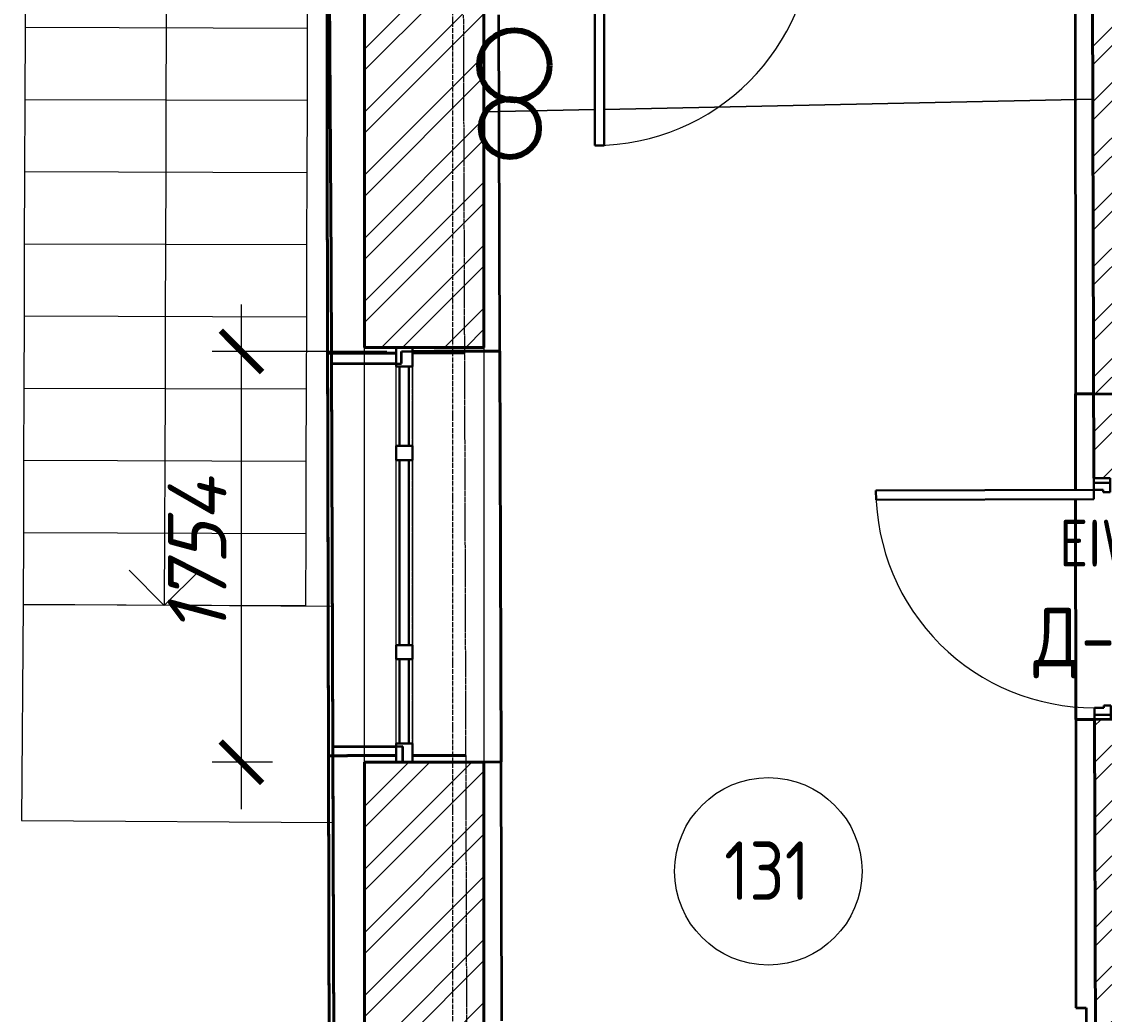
# Model space of a CAD drawing. Header units: millimetres. Extents: x 749182 to 2267578, y 70462 to 311449.
# Drawn here: x 2002790 to 2007412, y 104598 to 108835 of the extents above; entities that cross this region are included whole.
import ezdxf

# ---------------------------------------------------------------- set-up
doc = ezdxf.new("R2010")
doc.units = ezdxf.units.MM
for name, pattern in [('ADSK_Линия сетки', [25, 20, -2.5, 0, -2.5]), ('ADSK_Сверху', [4.5, 3, -1.5]), ('осеваяX2', [4, 2.5, -0.5, 0.5, -0.5])]:
    doc.linetypes.add(name, pattern=pattern)
doc.layers.get('Defpoints').update_dxf_attribs({"color": 255})
for name, color, linetype, lineweight in [('_ Окна', 7, 'Continuous', 30), ('Витраж', 7, 'Continuous', 9), ('Двери', 7, 'Continuous', 20), ('Лестницы', 7, 'Continuous', 18), ('Марки дверей', 7, 'Continuous', 20), ('Марки помещений', 7, 'Continuous', 20), ('Окна', 7, 'Continuous', 18), ('Оси', 165, 'осеваяX2', 13), ('Панели витража', 7, 'Continuous', 9), ('Перекрытие', 7, 'Continuous', 18), ('размеры', 7, 'Continuous', 9), ('Стены', 184, 'Continuous', 40), ('Стены внутренние', 7, 'Continuous', 18), ('Стены наружные', 7, 'Continuous', 18), ('Стены разрез', 7, 'Continuous', 35), ('стояки', 7, 'Continuous', 9), ('Стрелки вверх', 7, 'Continuous', 18)]:
    doc.layers.add(name, color=color, linetype=linetype, lineweight=lineweight)
doc.layers.add('планы со стояками отопление_dwg', color=7, linetype='Continuous', lineweight=9, true_color=0x767676)
doc.styles.add('GOST Common_1', font='GOST_Common.ttf', dxfattribs={"width": 0.9, "height": 250})
doc.styles.add('GOST Common_2', font='GOST_Common.ttf', dxfattribs={"width": 0.9, "height": 200})
doc.styles.add('М2', font='isocpeui.ttf')
doc.dimstyles.new('SPDS 1_100', dxfattribs={"dimscale": 100, "dimtxt": 2.5, "dimasz": 1.77, "dimexe": 1.25, "dimexo": 0.625, "dimtad": 1, "dimdec": 0, "dimrnd": 0.001, "dimzin": 9, "dimtxsty": 'М2', "dimblk": 'ARCHTICK', "dimcen": 2.5, "dimdle": 2, "dimclrt": 256, "dimadec": 0, "dimazin": 2, "dimtfac": 0.75, "dimtdec": 0, "dimtmove": 1, "dimatfit": 3, "dimfxl": 0, "dimtolj": 1, "dimlwd": 9, "dimlwe": 9, "dimarcsym": 0})
pattern_1 = [(45, (1958220.23, 75616.62), (-117.8655, 117.8655), []), (45, (1958298.8, 75616.62), (-117.8655, 117.8655), [])]

# ---------------------------------------------------------------- blocks, each defined once
blk = doc.blocks.new('Существующие стены 2 этаж - Существующие стены 2 этаж-699583-01 План 1-го этажа маркировочный')
at = {"layer": 'Стены', "color": 254, "linetype": 'ADSK_Сверху', "true_color": 0xe8c5d7}
for p, q in [((45874.2, 32460.1), (45863.6, 43954.5)), ((45872.6, 34131.4), (45874.2, 32460.1)), ((45874.2, 32460.1), (45875.6, 31803.6)), ((45899.7, 21080), (45874.2, 32460.1)), ((45875.6, 31803.6), (46168.2, 31804.2)), ((46168.2, 31804.2), (45875.6, 31803.6)), ((45875.6, 31803.6), (45879.5, 30085.5)), ((45875.6, 31803.6), (45879.5, 30085.5)), ((45879.5, 30085.5), (45875.6, 31803.6)), ((46238.2, 31804.4), (46307.1, 31804.6)), ((46307.1, 31804.6), (46238.2, 31804.4)), ((46307.1, 31804.6), (46461.1, 31805.2)), ((46461.1, 31805.2), (46307.1, 31804.6)), ((46168.2, 30086.2), (45879.5, 30085.5)), ((45879.5, 30085.5), (46168.2, 30086.2)), ((45879.5, 30085.5), (45884.7, 27764.7)), ((46314.2, 30086.5), (46238.2, 30086.3)), ((46238.2, 30086.3), (46314.2, 30086.5)), ((46466.6, 30087.1), (46314.2, 30086.5)), ((46314.2, 30086.5), (46466.6, 30087.1))]:
    blk.add_line(p, q, dxfattribs=at)
blk = doc.blocks.new('Прямоугольный импост - 70х20_60мм-1425107-01 План 1-го этажа маркировочный')
at = {"layer": 'Витраж', "color": 253, "linetype": 'ADSK_Сверху', "true_color": 0xaaaaaa}
for p, q in [((46238.2, 23889.2), (46168.2, 23889.2)), ((46168.2, 23809.2), (46168.2, 23889.2)), ((46238.2, 23809.2), (46238.2, 23889.2)), ((46168.2, 23439.2), (46168.2, 23469.2)), ((46238.2, 23439.2), (46238.2, 23469.2))]:
    blk.add_line(p, q, dxfattribs=at)
blk = doc.blocks.new('Прямоугольный импост - 70х20_60мм-1440289-01 План 1-го этажа маркировочный')
at = {"layer": 'Витраж', "color": 253, "linetype": 'ADSK_Сверху', "true_color": 0xaaaaaa}
for p, q in [((-80, 35), (0, 35)), ((0, 35), (0, -35)), ((0, -35), (-80, -35))]:
    blk.add_line(p, q, dxfattribs=at)
blk = doc.blocks.new('Прямоугольный импост - 70х20_60мм-1440290-01 План 1-го этажа маркировочный')
at = {"layer": 'Витраж', "color": 253, "linetype": 'ADSK_Сверху', "true_color": 0xaaaaaa}
for p, q in [((0, 35), (-80, 35)), ((0, -35), (0, 35)), ((-80, -35), (0, -35))]:
    blk.add_line(p, q, dxfattribs=at)
blk = doc.blocks.new('Прямоугольный импост - 70х20_60мм-1243038-01 План 1-го этажа маркировочный')
at = {"layer": 'Витраж', "color": 253, "linetype": 'ADSK_Сверху', "true_color": 0xaaaaaa}
for p, q in [((46168.2, 23409.2), (46168.2, 23439.2)), ((46238.2, 23409.2), (46238.2, 23439.2)), ((46168.2, 22589.2), (46168.2, 22619.2)), ((46238.2, 22589.2), (46238.2, 22619.2))]:
    blk.add_line(p, q, dxfattribs=at)
blk = doc.blocks.new('Прямоугольный импост - 70х20_60мм-1225113-01 План 1-го этажа маркировочный')
at = {"layer": 'Витраж', "color": 253, "linetype": 'ADSK_Сверху', "true_color": 0xaaaaaa}
for p, q in [((-6006, 10091.9), (-6006, 10121.9)), ((-5936, 10091.9), (-5936, 10121.9)), ((-6006, 9651.9), (-6006, 9731.9)), ((-5936, 9651.9), (-5936, 9731.9)), ((-6006, 9651.9), (-5936, 9651.9))]:
    blk.add_line(p, q, dxfattribs=at)
blk = doc.blocks.new('Прямоугольный импост - 70х60мм-1440287-01 План 1-го этажа маркировочный')
at = {"layer": 'Витраж', "color": 253, "linetype": 'ADSK_Сверху', "true_color": 0xaaaaaa}
for p, q in [((-30, 35), (30, 35)), ((30, -35), (-30, -35))]:
    blk.add_line(p, q, dxfattribs=at)
blk = doc.blocks.new('Прямоугольный импост - 70х60мм-1425109-01 План 1-го этажа маркировочный')
at = {"layer": 'Витраж', "color": 253, "linetype": 'ADSK_Сверху', "true_color": 0xaaaaaa}
for p, q in [((46238.2, 23809.2), (46168.2, 23809.2)), ((46168.2, 23469.2), (46168.2, 23809.2)), ((46238.2, 23469.2), (46238.2, 23809.2)), ((46168.2, 23469.2), (46238.2, 23469.2))]:
    blk.add_line(p, q, dxfattribs=at)
blk = doc.blocks.new('Прямоугольный импост - 70х60мм-1225009-01 План 1-го этажа маркировочный')
at = {"layer": 'Витраж', "color": 253, "linetype": 'ADSK_Сверху', "true_color": 0xaaaaaa}
for p, q in [((-5936, 11391.9), (-6006, 11391.9)), ((-6006, 11031.9), (-6006, 11391.9)), ((-5936, 11031.9), (-5936, 11391.9)), ((-6006, 11031.9), (-5936, 11031.9))]:
    blk.add_line(p, q, dxfattribs=at)
blk = doc.blocks.new('Прямоугольный импост - 70х60мм-1243040-01 План 1-го этажа маркировочный')
at = {"layer": 'Витраж', "color": 253, "linetype": 'ADSK_Сверху', "true_color": 0xaaaaaa}
for p, q in [((46238.2, 23409.2), (46168.2, 23409.2)), ((46168.2, 22619.2), (46168.2, 23409.2)), ((46238.2, 22619.2), (46238.2, 23409.2)), ((46168.2, 22619.2), (46238.2, 22619.2))]:
    blk.add_line(p, q, dxfattribs=at)
blk = doc.blocks.new('Существующие стены 1 эт - Существующие стены 1 эт-653793-01 План 1-го этажа маркировочный')
at = {"layer": 'Стены'}
for p, q in [((45890.9, 32185), (45825.2, 43935.3)), ((45930.2, 21076.8), (45890.9, 32185)), ((46331.1, 31811.7), (46238.2, 31811.4)), ((46611.1, 31812.6), (46331.1, 31811.7)), ((46611.1, 31812.6), (46616.7, 30058.8)), ((46168.2, 31758.9), (45892.4, 31757.9)), ((45898.2, 30124), (45892.4, 31757.9)), ((49069.1, 31220), (49068.8, 31630.5)), ((49068.8, 31630.5), (49145.7, 31630.2)), ((49069.8, 30240.5), (49069.1, 31180)), ((49149.7, 30240.2), (49069.8, 30240.5)), ((45898.2, 30124), (46168.2, 30125)), ((46238.2, 30057.6), (46336.6, 30057.9)), ((46336.6, 30057.9), (46616.7, 30058.8))]:
    blk.add_line(p, q, dxfattribs=at)
at = {"layer": 'Стены разрез'}
for p, q in [((49065.7, 35691.6), (49068.8, 31630.5)), ((45879.9, 34147.5), (45890.9, 32185)), ((46611.1, 31812.6), (46606.6, 33247.6)), ((45890.9, 32185), (45892.4, 31757.9)), ((46191.1, 31811.3), (46331.1, 31811.7)), ((46191.3, 31758.9), (46191.1, 31811.3)), ((46331.1, 31811.7), (46611.1, 31812.6)), ((45892.4, 31757.9), (46191.3, 31758.9)), ((49068.8, 31630.5), (49602.7, 31628.7)), ((49598.1, 30238.8), (49069.8, 30240.5)), ((49069.8, 30240.5), (49070.8, 29008.9)), ((46196.4, 30125.1), (45898.2, 30124)), ((45898.2, 30124), (45906.6, 27743.7)), ((46196.6, 30057.4), (46196.4, 30125.1)), ((46336.6, 30057.9), (46196.6, 30057.4)), ((46616.7, 30058.8), (46336.6, 30057.9)), ((46620.2, 28954.4), (46616.7, 30058.8)), ((49070.8, 29008.9), (49113.8, 29008.9)), ((49113.8, 29008.9), (49113.8, 28823.7))]:
    blk.add_line(p, q, dxfattribs=at)
blk = doc.blocks.new('Системная панель - _AR_Стекло_40мм_привязка по центру-V136-01 План 1-го этажа маркировочный')
at = {"layer": 'Панели витража', "lineweight": 30}
for p, q in [((180, 20), (-180, 20)), ((-180, 20), (-180, -20)), ((180, -20), (180, 20)), ((-180, -20), (180, -20))]:
    blk.add_line(p, q, dxfattribs=at)
blk = doc.blocks.new('Прямоугольный импост - 70х20_60мм-V137-01 План 1-го этажа маркировочный')
at = {"layer": 'Витраж', "lineweight": 30}
for p, q in [((-80, 35), (0, 35)), ((-80, -35), (-80, 35)), ((0, 35), (0, -35)), ((0, -35), (-80, -35))]:
    blk.add_line(p, q, dxfattribs=at)
blk = doc.blocks.new('Прямоугольный импост - 70х20_60мм-V138-01 План 1-го этажа маркировочный')
at = {"layer": 'Витраж', "lineweight": 30}
for p, q in [((0, 35), (-80, 35)), ((-80, 35), (-80, -35)), ((0, -35), (0, 35)), ((-80, -35), (0, -35))]:
    blk.add_line(p, q, dxfattribs=at)
blk = doc.blocks.new('Системная панель - _AR_Стекло_40мм_привязка по центру-1425111-01 План 1-го этажа маркировочный')
at = {"layer": 'Панели витража', "lineweight": 30}
for p, q in [((170, 20), (-170, 20)), ((-170, 20), (-170, -20)), ((170, -20), (170, 20)), ((-170, -20), (170, -20))]:
    blk.add_line(p, q, dxfattribs=at)
blk = doc.blocks.new('Витраж-стеклопакет - Глухой стеклопакет 40мм-1243042-01 План 1-го этажа маркировочный')
at = {"layer": '_ Окна'}
for p, q in [((395, 20), (-395, 20)), ((-395, 20), (-395, -20)), ((395, -20), (395, 20)), ((-395, -20), (395, -20))]:
    blk.add_line(p, q, dxfattribs=at)
blk = doc.blocks.new('Прямоугольный импост - 70х60мм-V40-01 План 1-го этажа маркировочный')
at = {"layer": 'Витраж'}
for p, q in [((-6006, 9731.9), (-6006, 10091.9)), ((-5936, 10091.9), (-5936, 9731.9))]:
    blk.add_line(p, q, dxfattribs=at)
blk = doc.blocks.new('Прямоугольный импост - 70х60мм-V139-01 План 1-го этажа маркировочный')
at = {"layer": 'Витраж'}
for p, q in [((46168.2, 23469.2), (46168.2, 23809.2)), ((46238.2, 23809.2), (46238.2, 23469.2))]:
    blk.add_line(p, q, dxfattribs=at)
blk = doc.blocks.new('Прямоугольный импост - 70х60мм-V140-01 План 1-го этажа маркировочный')
at = {"layer": 'Витраж', "lineweight": 30}
for p, q in [((-30, 35), (30, 35)), ((-30, 20), (-30, 35)), ((30, 35), (30, -35)), ((-30, -35), (-30, -20)), ((30, -35), (-30, -35))]:
    blk.add_line(p, q, dxfattribs=at)
blk = doc.blocks.new('Прямоугольный импост - 70х60мм-V141-01 План 1-го этажа маркировочный')
at = {"layer": 'Витраж'}
for p, q in [((46168.2, 22619.2), (46168.2, 23409.2)), ((46238.2, 23409.2), (46238.2, 22619.2))]:
    blk.add_line(p, q, dxfattribs=at)
blk = doc.blocks.new('Прямоугольный импост - 70х60мм-V142-01 План 1-го этажа маркировочный')
at = {"layer": 'Витраж', "lineweight": 30}
for p, q in [((-30, 35), (30, 35)), ((-30, -35), (-30, 35)), ((30, 35), (30, 20)), ((30, -35), (-30, -35)), ((30, -20), (30, -35))]:
    blk.add_line(p, q, dxfattribs=at)
blk = doc.blocks.new('AC_Дверь_Однопольная_Стальная - Д-34л 1030х2200h-1983152-01 План 1-го этажа маркировочный')
at = {"layer": 'Двери', "lineweight": 30}
for p, q in [((465, 1120), (425, 1120)), ((425, 1120), (425, 190)), ((465, 190), (465, 1120)), ((-495, 190), (-515, 190)), ((-515, 190), (-515, 120)), ((-465, 190), (-495, 190)), ((-495, 190), (-495, 120)), ((-495, 120), (-495, 190)), ((-465, 150), (-465, 190)), ((425, 190), (465, 190)), ((495, 190), (465, 190)), ((465, 190), (465, 150)), ((495, 120), (495, 190)), ((515, 190), (495, 190)), ((495, 190), (495, 120)), ((515, 120), (515, 190)), ((-455, 150), (-465, 150)), ((-455, 120), (-455, 150)), ((465, 150), (455, 150)), ((455, 150), (455, 120)), ((-515, 120), (-495, 120)), ((-495, 120), (-455, 120)), ((455, 120), (495, 120)), ((495, 120), (515, 120))]:
    blk.add_line(p, q, dxfattribs=at)
at = {"layer": 'Двери'}
blk.add_arc((465, 190), 930, 90, 180, dxfattribs=at)
blk = doc.blocks.new('AC_Дверь_Однопольная_Стальная - Д-25л 1033х2200h-1983232-01 План 1-го этажа маркировочный')
at = {"layer": 'Двери', "lineweight": 30}
for p, q in [((466.5, 1021), (426.5, 1021)), ((426.5, 1021), (426.5, 88)), ((466.5, 88), (466.5, 1021)), ((-496.5, 88), (-516.5, 88)), ((-516.5, 88), (-516.5, 18)), ((-466.5, 88), (-496.5, 88)), ((-496.5, 88), (-496.5, 18)), ((-496.5, 18), (-496.5, 88)), ((-466.5, 48), (-466.5, 88)), ((-456.5, 48), (-466.5, 48)), ((-456.5, 18), (-456.5, 48)), ((426.5, 88), (466.5, 88)), ((466.5, 48), (456.5, 48)), ((456.5, 48), (456.5, 18)), ((496.5, 88), (466.5, 88)), ((466.5, 88), (466.5, 48)), ((496.5, 18), (496.5, 88)), ((516.5, 88), (496.5, 88)), ((496.5, 88), (496.5, 18)), ((516.5, 18), (516.5, 88)), ((-516.5, 18), (-496.5, 18)), ((-496.5, 18), (-456.5, 18)), ((456.5, 18), (496.5, 18)), ((496.5, 18), (516.5, 18))]:
    blk.add_line(p, q, dxfattribs=at)
at = {"layer": 'Двери'}
blk.add_arc((466.5, 88), 933, 90, 180, dxfattribs=at)
blk = doc.blocks.new('планы со стояками отопление_dwg-1484427-01 План 1-го этажа маркировочный')
at = {"layer": 'стояки', "lineweight": 80}
for centre, radius in [((219068.6, 189109.3), 149.9), ((219049.4, 188841.6), 124.3)]:
    blk.add_circle(centre, radius, dxfattribs=at)
blk = doc.blocks.new('_ArchTick')
at = {"color": 0, "linetype": 'ByBlock', "const_width": 0.15}
blk.add_lwpolyline([(-0.5, -0.5), (0.5, 0.5)], dxfattribs=at)
blk = doc.blocks.new('*D2832')
at = {"layer": 'Defpoints', "color": 0, "lineweight": 20, "transparency": 16777216}
for p in [(2003728.1, 107427.9), (2004411.3, 107427.9), (2003923.4, 105674.1)]:
    blk.add_point(p, dxfattribs=at)
at = {"layer": 'размеры', "color": 0, "lineweight": 9, "transparency": 16777216}
for p, q in [((2003728.1, 105474.1), (2003728.1, 107627.9)), ((2004348.8, 107427.9), (2003603.1, 107427.9)), ((2003860.9, 105674.1), (2003603.1, 105674.1))]:
    blk.add_line(p, q, dxfattribs=at)
at = {"layer": 'размеры', "color": 0, "lineweight": 9, "transparency": 16777216, "xscale": 177, "yscale": 177, "zscale": 177}
for p, rotation in [((2003728.1, 107427.9), 90), ((2003728.1, 105674.1), 270)]:
    blk.add_blockref('_ArchTick', p, dxfattribs=dict(at, rotation=rotation))
at = {"layer": 'размеры', "lineweight": 20, "transparency": 16777216, "insert": (2003539, 106551), "char_height": 250, "width": 580.928, "attachment_point": 5, "rotation": 90, "style": 'М2'}
blk.add_mtext('\\A1;1754', dxfattribs=at)
blk = doc.blocks.new('ADSK_Марка_Помещение_ОдноЗначение - Номер-247393-01 План 1-го этажа маркировочный')
at = {"layer": 'Марки помещений'}
blk.add_circle((0, 0), 4, dxfattribs=at)

msp = doc.modelspace()

# ---------------------------------------------------------------- hatches: boundary and pattern name
at = {"layer": 'Стены внутренние', "lineweight": 9}
h = msp.add_hatch(dxfattribs=at)
h.set_pattern_fill('FP_1', color=256, style=0, pattern_type=2)
h.set_pattern_definition(pattern_1)
h.paths.add_polyline_path([(2007381.9135, 101627.4486), (2007761.912, 101628.5276), (2007760.6928, 102057.8928), (2007380.6943, 102056.8138), (2007381.9105, 101628.5276)])
h.paths.add_polyline_path([(2007377.7695, 103086.8096), (2007757.7679, 103087.8887), (2007749.9052, 105856.7943), (2007369.9067, 105855.7153), (2007374.3057, 104306.6073)])
h.paths.add_polyline_path([(2007365.96, 107245.5815), (2007745.9573, 107247.0721), (2007734.4215, 111309.4902), (2007354.4236, 111308.2167), (2007365.9565, 107246.8203)])
h.paths.add_polyline_path([(2007351.4897, 112341.407), (2007731.4873, 112342.793), (2007731.0539, 112495.3886), (2007351.0402, 112499.6928), (2007351.4857, 112342.793)])
h = msp.add_hatch(dxfattribs=at)
h.set_pattern_fill('FP_1', color=256, style=0, pattern_type=2)
h.set_pattern_definition(pattern_1)
h.paths.add_polyline_path([(2007366.9787, 106886.8459), (2007746.9772, 106887.9249), (2007745.3698, 107246.6589), (2007365.9607, 107245.3251), (2007366.9756, 106887.9249)])
at = {"layer": 'Стены наружные', "lineweight": 9}
h = msp.add_hatch(dxfattribs=at)
h.set_pattern_fill('FP_3', color=256, angle=45, style=0, pattern_type=2)
h.set_pattern_definition([(45, (1958220.23, 75616.62), (-134.70384, 134.70384), []), (45, (1958310.03, 75616.62), (-134.70384, 134.70384), [])])
h.paths.add_polyline_path([(2004629.7211, 96550.6773), (2004763.4379, 96550.6773), (2004763.4379, 97735.7884), (2004253.4379, 97735.7884), (2004253.4379, 96550.6773), (2004298.981, 96550.6773)])
h.paths.add_polyline_path([(2004438.2783, 99505.7884), (2004763.4379, 99505.7884), (2004763.4379, 101687.7651), (2004253.4379, 101686.7114), (2004253.4379, 99505.7884)])
h.paths.add_polyline_path([(2004648.2218, 103457.7651), (2004763.4379, 103457.7651), (2004763.4379, 105674.0629), (2004253.4379, 105674.0629), (2004253.4379, 103457.7651), (2004629.7211, 103457.7651)])
h.paths.add_polyline_path([(2004763.4379, 107444.0629), (2004763.4379, 109735.4264), (2004253.4379, 109735.4264), (2004253.4379, 107444.0629), (2004619.7214, 107444.0629)])
h.paths.add_polyline_path([(2004407.9542, 111505.4264), (2004763.4379, 111505.4264), (2004763.4379, 118865.8252), (2004253.4379, 118865.8252), (2004253.4379, 111505.4264)])

# ---------------------------------------------------------------- linework, layer by layer
at = {"layer": 'Лестницы'}
for p, q in [((2002805.0473, 109118.419), (2002804.0732, 108810.3205)), ((2004010.2413, 109114.6084), (2004009.2671, 108806.5099)), ((2002804.0732, 108810.3205), (2002803.099, 108502.2221)), ((2004009.2671, 108806.5099), (2002804.0732, 108810.3205)), ((2004009.2671, 108806.5099), (2002804.0732, 108810.3205)), ((2004009.2671, 108806.5099), (2004008.293, 108498.4114)), ((2002803.099, 108502.2221), (2002802.1248, 108194.1236)), ((2004008.293, 108498.4114), (2002803.099, 108502.2221)), ((2004008.293, 108498.4114), (2002803.099, 108502.2221)), ((2004008.293, 108498.4114), (2004007.3188, 108190.313)), ((2002802.1248, 108194.1236), (2002801.1507, 107886.0252)), ((2004007.3188, 108190.313), (2002802.1248, 108194.1236)), ((2004007.3188, 108190.313), (2002802.1248, 108194.1236)), ((2004007.3188, 108190.313), (2004006.3447, 107882.2145)), ((2002801.1507, 107886.0252), (2002800.1765, 107577.9267)), ((2004006.3447, 107882.2145), (2002801.1507, 107886.0252)), ((2004006.3447, 107882.2145), (2002801.1507, 107886.0252)), ((2004006.3447, 107882.2145), (2004005.3705, 107574.1161)), ((2002800.1765, 107577.9267), (2002799.2024, 107269.8282)), ((2004005.3705, 107574.1161), (2002800.1765, 107577.9267)), ((2004005.3705, 107574.1161), (2002800.1765, 107577.9267)), ((2004005.3705, 107574.1161), (2004004.3963, 107266.0176)), ((2002799.2024, 107269.8282), (2002798.2282, 106961.7298)), ((2004004.3963, 107266.0176), (2002799.2024, 107269.8282)), ((2004004.3963, 107266.0176), (2002799.2024, 107269.8282)), ((2004004.3963, 107266.0176), (2004003.4222, 106957.9191)), ((2002798.2282, 106961.7298), (2002797.254, 106653.6313)), ((2004003.4222, 106957.9191), (2002798.2282, 106961.7298)), ((2004003.4222, 106957.9191), (2002798.2282, 106961.7298)), ((2004003.4222, 106957.9191), (2004002.448, 106649.8207)), ((2002797.254, 106653.6313), (2002796.288, 106348.107)), ((2004002.448, 106649.8207), (2002797.254, 106653.6313)), ((2004002.448, 106649.8207), (2002797.254, 106653.6313)), ((2004002.448, 106649.8207), (2004001.4739, 106341.7222)), ((2004001.4739, 106341.7222), (2002796.2799, 106345.5329))]:
    msp.add_line(p, q, dxfattribs=at)
at = {"layer": 'Оси', "linetype": 'ADSK_Линия сетки'}
msp.add_line((2004630.1361, 71313.2448), (2004630.1361, 120151.4054), dxfattribs=at)
at = {"layer": 'Перекрытие', "linetype": 'ADSK_Сверху'}
msp.add_line((2004690.6896, 104478.2451), (2004676.8012, 108863.5422), dxfattribs=at)
at = {"layer": 'Перекрытие'}
for p, q in [((2005276.4556, 108460.7016), (2007362.3846, 108504.7001)), ((2007362.3849, 108504.5686), (2005276.4556, 108460.67)), ((2004763.4379, 108449.8805), (2005236.4556, 108459.8578)), ((2005236.4556, 108459.8282), (2004763.4379, 108449.8735)), ((2002796.3126, 106348.107), (2002789.7795, 105425.9747)), ((2004116.2774, 106338.7553), (2002796.3126, 106348.107)), ((2004119.5658, 105416.5534), (2004116.3017, 106338.7551)), ((2002789.7795, 105425.9747), (2004119.5415, 105416.5535))]:
    msp.add_line(p, q, dxfattribs=at)
at = {"layer": 'Стены внутренние', "lineweight": 40}
for p, q in [((2007360.2967, 109239.9599), (2007366.9787, 106886.8459)), ((2007369.9035, 105856.85), (2007377.7695, 103086.8096))]:
    msp.add_line(p, q, dxfattribs=at)
at = {"layer": 'Стены наружные', "lineweight": 40}
for p, q in [((2004253.4379, 109735.4264), (2004253.4379, 107444.0629)), ((2004763.4379, 107444.0629), (2004763.4379, 109239.9599)), ((2004253.4379, 107444.0629), (2004763.4379, 107444.0629)), ((2004253.4379, 105674.0629), (2004253.4379, 103457.7651)), ((2004763.4379, 105674.0629), (2004253.4379, 105674.0629)), ((2004763.4379, 103457.7651), (2004763.4379, 105674.0629))]:
    msp.add_line(p, q, dxfattribs=at)
at = {"layer": 'Стены наружные'}
for p, q in [((2004253.4379, 105674.0629), (2004253.4379, 107444.0629)), ((2004763.4379, 107444.0629), (2004763.4379, 105675.1605))]:
    msp.add_line(p, q, dxfattribs=at)
at = {"layer": 'Стрелки вверх'}
for p, q in [((2003407.6443, 109116.5137), (2003406.6702, 108808.4152)), ((2003406.6702, 108808.4152), (2003405.696, 108500.3168)), ((2003405.696, 108500.3168), (2003404.7218, 108192.2183)), ((2003404.7218, 108192.2183), (2003403.7477, 107884.1198)), ((2003403.7477, 107884.1198), (2003402.7735, 107576.0214)), ((2003402.7735, 107576.0214), (2003401.7994, 107267.9229)), ((2003401.7994, 107267.9229), (2003400.8252, 106959.8245)), ((2003400.8252, 106959.8245), (2003399.851, 106651.726)), ((2003399.851, 106651.726), (2003398.8775, 106343.8379)), ((2003398.8769, 106343.6275), (2003249.3519, 106494.1011)), ((2003398.8769, 106343.6275), (2003549.3504, 106493.1525))]:
    msp.add_line(p, q, dxfattribs=at)

# ---------------------------------------------------------------- block references
at = {"layer": 'Витраж', "color": 253, "linetype": 'ADSK_Сверху', "true_color": 0xaaaaaa}
for name, p in [('Прямоугольный импост - 70х20_60мм-1425107-01 План 1-го этажа маркировочный', (1958220.2258, 83554.8932)), ('Прямоугольный импост - 70х60мм-1425109-01 План 1-го этажа маркировочный', (1958220.2258, 83554.8932)), ('Прямоугольный импост - 70х20_60мм-1243038-01 План 1-го этажа маркировочный', (1958220.2258, 83554.8932)), ('Прямоугольный импост - 70х60мм-1243040-01 План 1-го этажа маркировочный', (1958220.2258, 83554.8932)), ('Прямоугольный импост - 70х20_60мм-1225113-01 План 1-го этажа маркировочный', (2010394.48, 96022.1377)), ('Прямоугольный импост - 70х60мм-1225009-01 План 1-го этажа маркировочный', (2010394.48, 94722.1377))]:
    msp.add_blockref(name, p, dxfattribs=at)
at = {"layer": 'Витраж', "color": 253, "linetype": 'ADSK_Сверху', "true_color": 0xaaaaaa, "extrusion": (0, 0, -1), "rotation": 90.00000000000026}
for name, p in [('Прямоугольный импост - 70х20_60мм-1440289-01 План 1-го этажа маркировочный', (-2004423.4379, 107444.0629)), ('Прямоугольный импост - 70х60мм-1440287-01 План 1-го этажа маркировочный', (-2004423.4379, 106994.0629)), ('Прямоугольный импост - 70х60мм-1440287-01 План 1-го этажа маркировочный', (-2004423.4379, 106144.0629))]:
    msp.add_blockref(name, p, dxfattribs=at)
at = {"layer": 'Витраж', "extrusion": (0, 0, -1), "rotation": 90.00000000000026}
for name, p in [('Прямоугольный импост - 70х20_60мм-V137-01 План 1-го этажа маркировочный', (-2004423.4379, 107444.0629)), ('Прямоугольный импост - 70х60мм-V140-01 План 1-го этажа маркировочный', (-2004423.4379, 106994.0629)), ('Прямоугольный импост - 70х60мм-V142-01 План 1-го этажа маркировочный', (-2004423.4379, 106144.0629))]:
    msp.add_blockref(name, p, dxfattribs=at)
at = {"layer": 'Витраж'}
for name, p in [('Прямоугольный импост - 70х60мм-V139-01 План 1-го этажа маркировочный', (1958220.2258, 83554.8932)), ('Прямоугольный импост - 70х60мм-V141-01 План 1-го этажа маркировочный', (1958220.2258, 83554.8932)), ('Прямоугольный импост - 70х60мм-V40-01 План 1-го этажа маркировочный', (2010394.48, 96022.1377))]:
    msp.add_blockref(name, p, dxfattribs=at)
at = {"layer": 'Витраж', "color": 253, "linetype": 'ADSK_Сверху', "true_color": 0xaaaaaa, "rotation": 269.9999999999997}
msp.add_blockref('Прямоугольный импост - 70х20_60мм-1440290-01 План 1-го этажа маркировочный', (2004423.4379, 105674.0629), dxfattribs=at)
at = {"layer": 'Витраж', "rotation": 269.9999999999997}
msp.add_blockref('Прямоугольный импост - 70х20_60мм-V138-01 План 1-го этажа маркировочный', (2004423.4379, 105674.0629), dxfattribs=at)
at = {"layer": 'Двери'}
for name, p, rotation in [('AC_Дверь_Однопольная_Стальная - Д-25л 1033х2200h-1983232-01 План 1-го этажа маркировочный', (2005702.9556, 109327.9599), 180), ('AC_Дверь_Однопольная_Стальная - Д-34л 1030х2200h-1983152-01 План 1-го этажа маркировочный', (2007558.4403, 106372.3875), 90.16269940438917)]:
    msp.add_blockref(name, p, dxfattribs=dict(at, rotation=rotation))
at = {"layer": 'Марки помещений', "xscale": 99.99999999999993, "yscale": 99.99999999999993, "zscale": 99.99999999999993}
msp.add_blockref('ADSK_Марка_Помещение_ОдноЗначение - Номер-247393-01 План 1-го этажа маркировочный', (2005977.5526, 105208.6505), dxfattribs=at)
at = {"layer": 'Окна', "rotation": 89.99999999999974}
msp.add_blockref('Витраж-стеклопакет - Глухой стеклопакет 40мм-1243042-01 План 1-го этажа маркировочный', (2004423.4379, 106569.0629), dxfattribs=at)
at = {"layer": 'Панели витража', "rotation": 89.99999999999974}
for name, p in [('Системная панель - _AR_Стекло_40мм_привязка по центру-1425111-01 План 1-го этажа маркировочный', (2004423.4379, 107194.0629)), ('Системная панель - _AR_Стекло_40мм_привязка по центру-V136-01 План 1-го этажа маркировочный', (2004423.4379, 105934.0629))]:
    msp.add_blockref(name, p, dxfattribs=at)
at = {"layer": 'планы со стояками отопление_dwg', "color": 6, "true_color": 0xff00ff}
msp.add_blockref('планы со стояками отопление_dwg-1484427-01 План 1-го этажа маркировочный', (1785824.7266, -80460.4271), dxfattribs=at)
at = {"layer": 'Стены', "color": 254, "linetype": 'ADSK_Сверху', "true_color": 0xe8c5d7}
msp.add_blockref('Существующие стены 2 этаж - Существующие стены 2 этаж-699583-01 План 1-го этажа маркировочный', (1958220.2258, 75616.6187), dxfattribs=at)
at = {"layer": 'Стены', "color": 243, "true_color": 0xbb5389}
msp.add_blockref('Существующие стены 1 эт - Существующие стены 1 эт-653793-01 План 1-го этажа маркировочный', (1958220.2258, 75616.6187), dxfattribs=at)

# ---------------------------------------------------------------- texts
at = {"layer": 'Марки дверей', "lineweight": 9, "attachment_point": 1}
for s, insert, char_height, width, style in [('EIW30', (2007219.8611, 106709.4161), 200, 779.24025, 'GOST Common_1'), ('\\fGOST Common|b0|i0|c204|p34|;\\W.9;Д', (2007109.6111, 106334.0151), 250, 245.316375, 'GOST Common_2'), ('-34', (2007312.0173, 106334.0151), 250, 606.07575, 'GOST Common_2')]:
    msp.add_mtext(s, dxfattribs=dict(at, insert=insert, char_height=char_height, width=width, style=style))
at = {"layer": 'Марки помещений', "lineweight": 9, "insert": (2005788.9954, 105336.3756), "char_height": 250, "width": 468.987187, "attachment_point": 1, "style": 'GOST Common_2'}
msp.add_mtext('131', dxfattribs=at)

# ---------------------------------------------------------------- dimensions: what is measured, and where the dimension line sits
at = {"layer": 'размеры', "lineweight": 20}
dim = msp.add_linear_dim(base=(2003728.0775, 107427.8996), p1=(2003923.4379, 105674.0629), p2=(2004411.3154, 107427.8996), angle=90, dimstyle='SPDS 1_100', dxfattribs=at)
dim.commit()
dim.dimension.update_dxf_attribs({"geometry": '*D2832', "text_midpoint": (2003538.9677, 106550.9813)})

doc.saveas('drawing.dxf')
